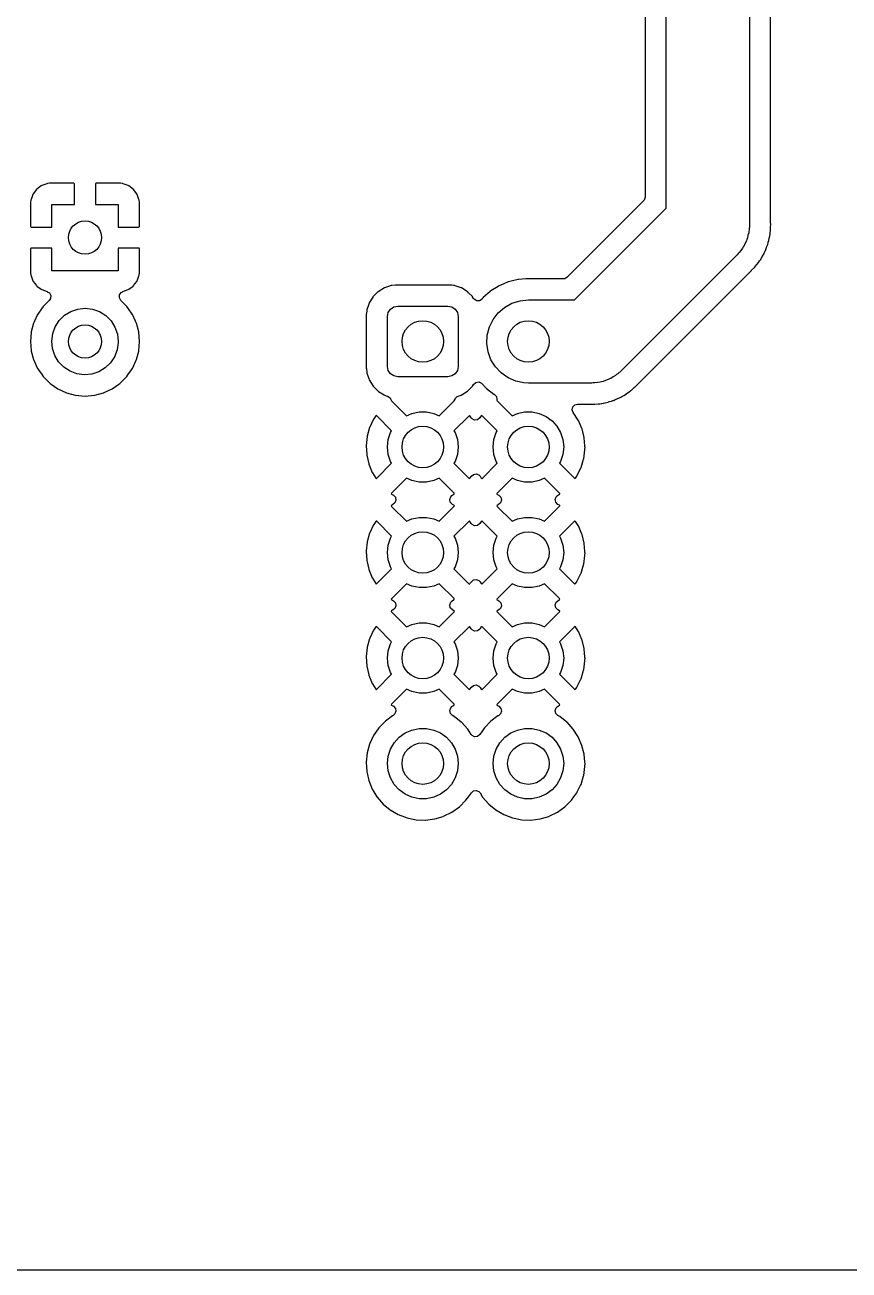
# Model space of a CAD drawing. Extents: x 80 to 223, y -132 to -72.
# Drawn here: x 159.08 to 178.91, y -131.83 to -101.85 of the extents above; entities that cross this region are included whole.
import ezdxf

# ---------------------------------------------------------------- set-up
doc = ezdxf.new("R2010")
doc.units = 0
doc.layers.add('BLACK', color=7, linetype='CONTINUOUS')

msp = doc.modelspace()

# ---------------------------------------------------------------- linework, layer by layer
at = {"layer": 'BLACK', "linetype": 'CONTINUOUS'}
for p, q in [((176.514, -88.646), (176.514, -106.68)), ((177.022, -106.6), (177.022, -88.67)), ((174.514, -106.266), (174.514, -89.0602)), ((174.005, -89.323), (174.005, -106.003)), ((159.474, -105.729), (159.372, -105.806)), ((159.49, -105.721), (159.474, -105.729)), ((159.61, -105.676), (159.49, -105.721)), ((159.626, -105.672), (159.61, -105.676)), ((159.677, -105.666), (159.626, -105.672)), ((159.683, -105.666), (159.677, -105.666)), ((160.26, -105.666), (159.683, -105.666)), ((160.268, -105.668), (160.26, -105.666)), ((160.27, -105.669), (160.268, -105.668)), ((160.274, -105.684), (160.27, -105.669)), ((160.274, -106.174), (160.274, -105.684)), ((160.784, -105.672), (160.782, -105.68)), ((160.782, -105.68), (160.782, -106.174)), ((160.785, -105.67), (160.784, -105.672)), ((160.8, -105.666), (160.785, -105.67)), ((161.373, -105.666), (160.8, -105.666)), ((161.379, -105.666), (161.373, -105.666)), ((161.43, -105.672), (161.379, -105.666)), ((161.446, -105.676), (161.43, -105.672)), ((161.566, -105.721), (161.446, -105.676)), ((161.582, -105.729), (161.566, -105.721)), ((161.684, -105.806), (161.582, -105.729)), ((159.226, -106.072), (159.22, -106.123)), ((159.23, -106.056), (159.226, -106.072)), ((159.275, -105.936), (159.23, -106.056)), ((159.283, -105.92), (159.275, -105.936)), ((159.36, -105.818), (159.283, -105.92)), ((159.372, -105.806), (159.36, -105.818)), ((161.696, -105.818), (161.684, -105.806)), ((161.773, -105.92), (161.696, -105.818)), ((161.781, -105.936), (161.773, -105.92)), ((161.826, -106.056), (161.781, -105.936)), ((161.83, -106.072), (161.826, -106.056)), ((161.836, -106.123), (161.83, -106.072)), ((173.969, -106.092), (172.132, -107.929)), ((173.985, -106.071), (173.969, -106.092)), ((174.005, -106.003), (173.985, -106.071)), ((159.22, -106.123), (159.22, -106.129)), ((159.22, -106.129), (159.22, -106.702)), ((159.728, -106.72), (159.728, -106.174)), ((159.728, -106.174), (160.274, -106.174)), ((160.782, -106.174), (161.328, -106.174)), ((161.328, -106.174), (161.328, -106.72)), ((161.836, -106.129), (161.836, -106.123)), ((161.836, -106.706), (161.836, -106.129)), ((172.306, -108.474), (174.514, -106.266)), ((176.514, -106.68), (176.509, -106.785)), ((177.023, -106.612), (177.022, -106.6)), ((177.027, -106.654), (177.023, -106.612)), ((177.023, -106.724), (177.027, -106.659)), ((177.027, -106.659), (177.027, -106.654)), ((159.22, -106.702), (159.224, -106.717)), ((159.224, -106.717), (159.226, -106.718)), ((159.226, -106.718), (159.234, -106.72)), ((159.234, -106.72), (159.728, -106.72)), ((161.328, -106.72), (161.818, -106.72)), ((161.818, -106.72), (161.833, -106.716)), ((161.833, -106.716), (161.834, -106.714)), ((161.834, -106.714), (161.836, -106.706)), ((176.467, -106.982), (176.453, -107.016)), ((176.48, -106.919), (176.467, -106.982)), ((176.498, -106.857), (176.48, -106.919)), ((176.501, -106.82), (176.498, -106.857)), ((176.509, -106.785), (176.501, -106.82)), ((176.981, -107.051), (176.993, -106.979)), ((176.993, -106.979), (176.995, -106.972)), ((176.995, -106.972), (177.011, -106.901)), ((177.011, -106.901), (177.012, -106.896)), ((177.011, -106.901), (177.011, -106.901)), ((177.012, -106.896), (177.014, -106.863)), ((177.014, -106.863), (177.016, -106.85)), ((177.016, -106.85), (177.021, -106.817)), ((177.021, -106.817), (177.022, -106.788)), ((177.022, -106.732), (177.023, -106.724)), ((177.022, -106.788), (177.022, -106.732)), ((159.222, -107.234), (159.22, -107.242)), ((159.22, -107.242), (159.22, -107.819)), ((159.223, -107.232), (159.222, -107.234)), ((159.238, -107.228), (159.223, -107.232)), ((159.728, -107.228), (159.238, -107.228)), ((159.728, -107.774), (159.728, -107.228)), ((161.822, -107.228), (161.328, -107.228)), ((161.328, -107.228), (161.328, -107.774)), ((161.83, -107.23), (161.822, -107.228)), ((161.832, -107.231), (161.83, -107.23)), ((161.836, -107.246), (161.832, -107.231)), ((161.836, -107.819), (161.836, -107.246)), ((176.308, -107.281), (176.271, -107.333)), ((176.349, -107.23), (176.308, -107.281)), ((176.366, -107.198), (176.349, -107.23)), ((176.387, -107.168), (176.366, -107.198)), ((176.413, -107.109), (176.387, -107.168)), ((176.442, -107.051), (176.413, -107.109)), ((176.453, -107.016), (176.442, -107.051)), ((176.885, -107.315), (176.898, -107.29)), ((176.898, -107.29), (176.901, -107.286)), ((176.898, -107.29), (176.898, -107.29)), ((176.901, -107.286), (176.926, -107.212)), ((176.926, -107.212), (176.929, -107.205)), ((176.929, -107.205), (176.949, -107.155)), ((176.929, -107.205), (176.929, -107.205)), ((176.949, -107.155), (176.956, -107.137)), ((176.956, -107.137), (176.958, -107.133)), ((176.956, -107.137), (176.956, -107.137)), ((176.958, -107.133), (176.965, -107.101)), ((176.965, -107.101), (176.969, -107.087)), ((176.969, -107.087), (176.978, -107.063)), ((176.978, -107.063), (176.98, -107.056)), ((176.98, -107.056), (176.981, -107.051)), ((176.981, -107.051), (176.981, -107.051)), ((176.221, -107.387), (173.427, -110.181)), ((176.244, -107.359), (176.221, -107.387)), ((176.271, -107.333), (176.244, -107.359)), ((176.691, -107.625), (176.738, -107.569)), ((176.738, -107.569), (176.741, -107.565)), ((176.738, -107.569), (176.738, -107.569)), ((176.741, -107.565), (176.744, -107.561)), ((176.744, -107.561), (176.758, -107.537)), ((176.744, -107.561), (176.744, -107.561)), ((176.758, -107.537), (176.766, -107.526)), ((176.766, -107.526), (176.786, -107.5)), ((176.786, -107.5), (176.823, -107.431)), ((176.823, -107.431), (176.827, -107.425)), ((176.827, -107.425), (176.828, -107.423)), ((176.828, -107.423), (176.867, -107.358)), ((176.867, -107.358), (176.869, -107.353)), ((176.869, -107.353), (176.88, -107.327)), ((176.869, -107.353), (176.869, -107.353)), ((176.88, -107.327), (176.885, -107.315)), ((159.22, -107.819), (159.22, -107.825)), ((159.22, -107.825), (159.226, -107.876)), ((159.226, -107.876), (159.23, -107.892)), ((159.23, -107.892), (159.275, -108.012)), ((161.328, -107.774), (159.728, -107.774)), ((161.781, -108.012), (161.826, -107.892)), ((161.826, -107.892), (161.83, -107.876)), ((161.83, -107.876), (161.836, -107.825)), ((161.836, -107.825), (161.836, -107.819)), ((173.843, -110.484), (176.564, -107.764)), ((176.564, -107.764), (176.566, -107.761)), ((176.566, -107.761), (176.635, -107.696)), ((176.635, -107.696), (176.639, -107.693)), ((176.635, -107.696), (176.635, -107.696)), ((176.639, -107.693), (176.686, -107.63)), ((176.686, -107.63), (176.691, -107.625)), ((159.275, -108.012), (159.283, -108.028)), ((159.283, -108.028), (159.36, -108.13)), ((159.36, -108.13), (159.372, -108.142)), ((159.372, -108.142), (159.474, -108.219)), ((161.582, -108.219), (161.684, -108.142)), ((161.684, -108.142), (161.696, -108.13)), ((161.696, -108.13), (161.773, -108.028)), ((161.773, -108.028), (161.781, -108.012)), ((167.732, -108.182), (167.582, -108.276)), ((167.831, -108.15), (167.732, -108.182)), ((167.893, -108.129), (167.831, -108.15)), ((167.9, -108.126), (167.893, -108.129)), ((167.893, -108.129), (167.893, -108.129)), ((167.907, -108.126), (167.9, -108.126)), ((168.002, -108.116), (167.907, -108.126)), ((167.907, -108.126), (167.907, -108.126)), ((168.006, -108.115), (168.002, -108.116)), ((168.002, -108.116), (168.002, -108.116)), ((169.306, -108.115), (168.006, -108.115)), ((169.355, -108.121), (169.306, -108.115)), ((169.404, -108.126), (169.355, -108.121)), ((169.411, -108.126), (169.404, -108.126)), ((169.404, -108.126), (169.404, -108.126)), ((169.417, -108.128), (169.411, -108.126)), ((169.431, -108.133), (169.417, -108.128)), ((169.417, -108.128), (169.417, -108.128)), ((169.579, -108.182), (169.431, -108.133)), ((169.585, -108.186), (169.579, -108.182)), ((169.723, -108.271), (169.585, -108.186)), ((169.585, -108.186), (169.585, -108.186)), ((170.468, -108.15), (170.294, -108.259)), ((170.495, -108.133), (170.468, -108.15)), ((170.606, -108.086), (170.495, -108.133)), ((170.714, -108.04), (170.606, -108.086)), ((170.718, -108.038), (170.714, -108.04)), ((170.714, -108.04), (170.714, -108.04)), ((170.815, -108.014), (170.718, -108.038)), ((170.949, -107.981), (170.815, -108.014)), ((170.954, -107.98), (170.949, -107.981)), ((170.949, -107.981), (170.949, -107.981)), ((170.959, -107.98), (170.954, -107.98)), ((171.132, -107.966), (170.959, -107.98)), ((170.959, -107.98), (170.959, -107.98)), ((171.135, -107.965), (171.132, -107.966)), ((171.132, -107.966), (171.132, -107.966)), ((172.043, -107.965), (171.135, -107.965)), ((172.07, -107.963), (172.043, -107.965)), ((172.132, -107.929), (172.07, -107.963)), ((159.474, -108.219), (159.49, -108.227)), ((159.49, -108.227), (159.618, -108.275)), ((159.668, -108.484), (159.522, -108.63)), ((159.618, -108.275), (159.617, -108.277)), ((159.617, -108.277), (159.67, -108.307)), ((159.696, -108.441), (159.668, -108.484)), ((159.67, -108.307), (159.702, -108.37)), ((159.702, -108.37), (159.696, -108.441)), ((161.354, -108.421), (161.359, -108.35)), ((161.388, -108.484), (161.354, -108.421)), ((161.359, -108.35), (161.402, -108.294)), ((161.534, -108.63), (161.388, -108.484)), ((161.402, -108.294), (161.439, -108.276)), ((161.438, -108.275), (161.566, -108.227)), ((161.439, -108.276), (161.438, -108.275)), ((161.566, -108.227), (161.582, -108.219)), ((167.453, -108.407), (167.368, -108.544)), ((167.457, -108.401), (167.453, -108.407)), ((167.453, -108.407), (167.453, -108.407)), ((167.521, -108.336), (167.457, -108.401)), ((167.576, -108.281), (167.521, -108.336)), ((167.582, -108.276), (167.576, -108.281)), ((169.729, -108.275), (169.723, -108.271)), ((169.756, -108.301), (169.729, -108.275)), ((169.848, -108.394), (169.756, -108.301)), ((169.854, -108.4), (169.848, -108.394)), ((169.877, -108.437), (169.854, -108.4)), ((169.879, -108.439), (169.877, -108.437)), ((169.893, -108.457), (169.879, -108.439)), ((169.953, -108.494), (169.893, -108.457)), ((170.024, -108.492), (169.953, -108.494)), ((170.083, -108.452), (170.024, -108.492)), ((170.104, -108.427), (170.083, -108.452)), ((170.107, -108.423), (170.104, -108.427)), ((170.104, -108.427), (170.104, -108.427)), ((170.111, -108.419), (170.107, -108.423)), ((170.279, -108.271), (170.111, -108.419)), ((170.111, -108.419), (170.111, -108.419)), ((170.289, -108.262), (170.279, -108.271)), ((170.294, -108.259), (170.289, -108.262)), ((170.294, -108.259), (170.294, -108.259)), ((170.802, -108.555), (170.995, -108.494)), ((170.995, -108.494), (171.196, -108.474)), ((171.196, -108.474), (172.306, -108.474)), ((159.482, -108.686), (159.39, -108.817)), ((159.519, -108.634), (159.482, -108.686)), ((159.522, -108.63), (159.519, -108.634)), ((159.519, -108.634), (159.519, -108.634)), ((160.035, -108.844), (160.187, -108.75)), ((160.187, -108.75), (160.356, -108.693)), ((160.356, -108.693), (160.534, -108.674)), ((160.534, -108.674), (160.711, -108.695)), ((160.711, -108.695), (160.879, -108.755)), ((160.879, -108.755), (161.029, -108.851)), ((161.537, -108.634), (161.534, -108.63)), ((161.574, -108.686), (161.537, -108.634)), ((161.537, -108.634), (161.537, -108.634)), ((161.666, -108.817), (161.574, -108.686)), ((167.306, -108.745), (167.297, -108.824)), ((167.308, -108.726), (167.306, -108.745)), ((167.312, -108.708), (167.308, -108.719)), ((167.308, -108.719), (167.308, -108.726)), ((167.308, -108.726), (167.308, -108.726)), ((167.339, -108.626), (167.312, -108.708)), ((167.364, -108.551), (167.339, -108.626)), ((167.368, -108.544), (167.364, -108.551)), ((167.806, -108.874), (167.825, -108.778)), ((167.825, -108.778), (167.879, -108.697)), ((167.879, -108.697), (167.96, -108.643)), ((167.96, -108.643), (168.056, -108.624)), ((168.056, -108.624), (169.256, -108.624)), ((169.256, -108.624), (169.352, -108.643)), ((169.352, -108.643), (169.433, -108.697)), ((169.433, -108.697), (169.487, -108.778)), ((169.487, -108.778), (169.506, -108.874)), ((170.348, -108.944), (170.472, -108.784)), ((170.472, -108.784), (170.625, -108.653)), ((170.625, -108.653), (170.802, -108.555)), ((159.292, -109.03), (159.236, -109.241)), ((159.294, -109.025), (159.292, -109.03)), ((159.292, -109.03), (159.292, -109.03)), ((159.313, -108.984), (159.294, -109.025)), ((159.388, -108.822), (159.313, -108.984)), ((159.39, -108.817), (159.388, -108.822)), ((159.388, -108.822), (159.388, -108.822)), ((159.811, -109.118), (159.908, -108.968)), ((159.908, -108.968), (160.035, -108.844)), ((161.029, -108.851), (161.155, -108.977)), ((161.155, -108.977), (161.249, -109.128)), ((161.668, -108.822), (161.666, -108.817)), ((161.743, -108.984), (161.668, -108.822)), ((161.668, -108.822), (161.668, -108.822)), ((161.762, -109.025), (161.743, -108.984)), ((161.764, -109.03), (161.762, -109.025)), ((161.82, -109.241), (161.764, -109.03)), ((161.764, -109.03), (161.764, -109.03)), ((167.297, -108.824), (167.297, -110.124)), ((167.806, -110.074), (167.806, -108.874)), ((169.506, -108.874), (169.506, -110.074)), ((170.259, -109.125), (170.348, -108.944)), ((159.234, -109.246), (159.215, -109.474)), ((159.236, -109.241), (159.234, -109.246)), ((159.728, -109.463), (159.75, -109.286)), ((159.75, -109.286), (159.811, -109.118)), ((161.249, -109.128), (161.308, -109.297)), ((161.308, -109.297), (161.328, -109.474)), ((161.822, -109.246), (161.82, -109.241)), ((161.841, -109.474), (161.822, -109.246)), ((170.197, -109.523), (170.208, -109.321)), ((170.208, -109.321), (170.259, -109.125)), ((159.215, -109.474), (159.234, -109.702)), ((159.745, -109.64), (159.728, -109.463)), ((159.802, -109.81), (159.745, -109.64)), ((161.303, -109.673), (161.24, -109.84)), ((161.328, -109.496), (161.303, -109.673)), ((161.328, -109.474), (161.328, -109.496)), ((161.822, -109.702), (161.841, -109.474)), ((170.227, -109.723), (170.197, -109.523)), ((159.234, -109.702), (159.236, -109.707)), ((159.236, -109.707), (159.236, -109.707)), ((159.236, -109.707), (159.289, -109.906)), ((159.289, -109.906), (159.294, -109.923)), ((159.294, -109.923), (159.296, -109.928)), ((159.296, -109.928), (159.296, -109.928)), ((159.296, -109.928), (159.388, -110.126)), ((159.894, -109.962), (159.802, -109.81)), ((160.018, -110.09), (159.894, -109.962)), ((161.141, -109.988), (161.012, -110.111)), ((161.24, -109.84), (161.141, -109.988)), ((161.668, -110.124), (161.76, -109.928)), ((161.76, -109.928), (161.762, -109.923)), ((161.76, -109.928), (161.76, -109.928)), ((161.762, -109.923), (161.767, -109.906)), ((161.767, -109.906), (161.82, -109.707)), ((161.82, -109.707), (161.822, -109.702)), ((161.82, -109.707), (161.82, -109.707)), ((170.297, -109.912), (170.227, -109.723)), ((170.404, -110.084), (170.297, -109.912)), ((159.388, -110.126), (159.388, -110.126)), ((159.388, -110.126), (159.39, -110.131)), ((159.39, -110.131), (159.406, -110.153)), ((159.406, -110.153), (159.494, -110.278)), ((159.494, -110.278), (159.522, -110.318)), ((160.167, -110.188), (160.018, -110.09)), ((160.334, -110.25), (160.167, -110.188)), ((160.511, -110.274), (160.334, -110.25)), ((160.689, -110.258), (160.511, -110.274)), ((160.858, -110.203), (160.689, -110.258)), ((161.012, -110.111), (160.858, -110.203)), ((161.534, -110.318), (161.562, -110.278)), ((161.562, -110.278), (161.65, -110.153)), ((161.65, -110.153), (161.666, -110.131)), ((161.666, -110.131), (161.668, -110.126)), ((161.668, -110.126), (161.668, -110.124)), ((161.668, -110.126), (161.668, -110.126)), ((167.297, -110.124), (167.298, -110.128)), ((167.298, -110.128), (167.308, -110.223)), ((167.298, -110.128), (167.298, -110.128)), ((167.308, -110.223), (167.308, -110.223)), ((167.308, -110.223), (167.308, -110.23)), ((167.308, -110.23), (167.311, -110.237)), ((167.311, -110.237), (167.311, -110.237)), ((167.311, -110.237), (167.355, -110.369)), ((167.825, -110.17), (167.806, -110.074)), ((167.879, -110.251), (167.825, -110.17)), ((167.96, -110.305), (167.879, -110.251)), ((169.433, -110.251), (169.352, -110.305)), ((169.487, -110.17), (169.433, -110.251)), ((169.506, -110.074), (169.487, -110.17)), ((170.543, -110.231), (170.404, -110.084)), ((170.708, -110.347), (170.543, -110.231)), ((173.291, -110.295), (173.234, -110.326)), ((173.319, -110.271), (173.291, -110.295)), ((173.349, -110.251), (173.319, -110.271)), ((173.427, -110.181), (173.349, -110.251)), ((159.522, -110.318), (159.684, -110.48)), ((159.684, -110.48), (159.688, -110.483)), ((159.688, -110.483), (159.688, -110.483)), ((159.688, -110.483), (159.714, -110.501)), ((159.714, -110.501), (159.871, -110.612)), ((161.185, -110.612), (161.342, -110.501)), ((161.342, -110.501), (161.368, -110.483)), ((161.368, -110.483), (161.372, -110.48)), ((161.368, -110.483), (161.368, -110.483)), ((161.372, -110.48), (161.534, -110.318)), ((167.355, -110.369), (167.364, -110.398)), ((167.364, -110.398), (167.458, -110.548)), ((167.458, -110.548), (167.583, -110.673)), ((168.056, -110.324), (167.96, -110.305)), ((169.256, -110.324), (168.056, -110.324)), ((169.352, -110.305), (169.256, -110.324)), ((169.73, -110.672), (169.855, -110.547)), ((169.855, -110.547), (169.879, -110.508)), ((169.879, -110.508), (169.932, -110.461)), ((169.932, -110.461), (170.002, -110.449)), ((170.002, -110.449), (170.067, -110.477)), ((170.067, -110.477), (170.078, -110.488)), ((170.078, -110.488), (170.183, -110.599)), ((170.894, -110.427), (170.708, -110.347)), ((171.091, -110.469), (170.894, -110.427)), ((171.196, -110.474), (171.091, -110.469)), ((172.72, -110.474), (171.196, -110.474)), ((172.757, -110.47), (172.72, -110.474)), ((172.793, -110.471), (172.757, -110.47)), ((172.857, -110.46), (172.793, -110.471)), ((172.921, -110.454), (172.857, -110.46)), ((172.956, -110.443), (172.921, -110.454)), ((172.992, -110.436), (172.956, -110.443)), ((173.052, -110.412), (172.992, -110.436)), ((173.114, -110.393), (173.052, -110.412)), ((173.146, -110.375), (173.114, -110.393)), ((173.18, -110.362), (173.146, -110.375)), ((173.234, -110.326), (173.18, -110.362)), ((173.71, -110.617), (173.75, -110.577)), ((173.75, -110.577), (173.756, -110.572)), ((173.756, -110.572), (173.805, -110.529)), ((173.805, -110.529), (173.809, -110.525)), ((173.805, -110.529), (173.805, -110.529)), ((173.809, -110.525), (173.815, -110.518)), ((173.815, -110.518), (173.835, -110.493)), ((173.835, -110.493), (173.843, -110.484)), ((159.871, -110.612), (159.876, -110.614)), ((159.876, -110.614), (159.876, -110.614)), ((159.876, -110.614), (160.068, -110.703)), ((160.068, -110.703), (160.079, -110.708)), ((160.079, -110.708), (160.084, -110.71)), ((160.084, -110.71), (160.084, -110.71)), ((160.084, -110.71), (160.295, -110.766)), ((160.295, -110.766), (160.295, -110.766)), ((160.295, -110.766), (160.3, -110.768)), ((160.3, -110.768), (160.528, -110.787)), ((160.528, -110.787), (160.756, -110.768)), ((160.756, -110.768), (160.761, -110.766)), ((160.761, -110.766), (160.972, -110.71)), ((160.761, -110.766), (160.761, -110.766)), ((160.972, -110.71), (160.977, -110.708)), ((160.972, -110.71), (160.972, -110.71)), ((160.977, -110.708), (160.988, -110.703)), ((160.988, -110.703), (161.18, -110.614)), ((161.18, -110.614), (161.185, -110.612)), ((161.18, -110.614), (161.18, -110.614)), ((167.583, -110.673), (167.589, -110.677)), ((167.589, -110.677), (167.589, -110.677)), ((167.589, -110.677), (167.726, -110.762)), ((167.726, -110.762), (167.733, -110.766)), ((167.733, -110.766), (167.796, -110.787)), ((167.796, -110.787), (167.808, -110.791)), ((167.808, -110.791), (167.867, -110.831)), ((167.867, -110.831), (167.877, -110.857)), ((167.877, -110.857), (167.879, -110.856)), ((167.879, -110.856), (167.904, -110.903)), ((169.409, -110.901), (169.432, -110.86)), ((169.432, -110.86), (169.434, -110.85)), ((169.434, -110.85), (169.485, -110.799)), ((169.485, -110.799), (169.505, -110.791)), ((169.505, -110.791), (169.555, -110.774)), ((169.555, -110.774), (169.58, -110.766)), ((169.58, -110.766), (169.73, -110.672)), ((170.183, -110.599), (170.187, -110.602)), ((170.187, -110.602), (170.187, -110.602)), ((170.187, -110.602), (170.367, -110.739)), ((170.367, -110.739), (170.376, -110.746)), ((170.376, -110.746), (170.381, -110.749)), ((170.381, -110.749), (170.381, -110.749)), ((170.381, -110.749), (170.427, -110.802)), ((170.427, -110.802), (170.438, -110.863)), ((170.438, -110.863), (170.436, -110.889)), ((170.436, -110.889), (170.444, -110.903)), ((173.228, -110.897), (173.241, -110.893)), ((173.241, -110.893), (173.248, -110.89)), ((173.248, -110.89), (173.272, -110.883)), ((173.272, -110.883), (173.277, -110.881)), ((173.277, -110.881), (173.343, -110.849)), ((173.277, -110.881), (173.277, -110.881)), ((173.343, -110.849), (173.349, -110.846)), ((173.349, -110.846), (173.408, -110.821)), ((173.408, -110.821), (173.421, -110.815)), ((173.421, -110.815), (173.449, -110.798)), ((173.449, -110.798), (173.461, -110.791)), ((173.461, -110.791), (173.49, -110.777)), ((173.49, -110.777), (173.555, -110.731)), ((173.555, -110.731), (173.56, -110.728)), ((173.56, -110.728), (173.622, -110.689)), ((173.622, -110.689), (173.627, -110.686)), ((173.622, -110.689), (173.622, -110.689)), ((173.627, -110.686), (173.63, -110.682)), ((173.63, -110.682), (173.651, -110.664)), ((173.63, -110.682), (173.63, -110.682)), ((173.651, -110.664), (173.662, -110.656)), ((173.662, -110.656), (173.68, -110.643)), ((173.68, -110.643), (173.689, -110.637)), ((173.689, -110.637), (173.71, -110.617)), ((167.904, -110.903), (168.264, -111.263)), ((168.393, -111.206), (168.567, -111.169)), ((168.567, -111.169), (168.745, -111.169)), ((168.745, -111.169), (168.919, -111.206)), ((169.048, -111.263), (169.409, -110.901)), ((170.444, -110.903), (170.804, -111.263)), ((170.933, -111.206), (171.107, -111.169)), ((171.107, -111.169), (171.285, -111.169)), ((171.285, -111.169), (171.459, -111.206)), ((172.252, -111.119), (172.266, -111.05)), ((172.276, -111.182), (172.252, -111.119)), ((172.266, -111.05), (172.315, -110.999)), ((172.276, -111.183), (172.276, -111.182)), ((172.277, -111.185), (172.276, -111.183)), ((172.278, -111.187), (172.277, -111.185)), ((172.277, -111.185), (172.277, -111.185)), ((172.394, -111.366), (172.278, -111.187)), ((172.315, -110.999), (172.377, -110.983)), ((172.377, -110.983), (172.696, -110.983)), ((172.696, -110.983), (172.7, -110.983)), ((172.7, -110.983), (172.794, -110.985)), ((172.794, -110.985), (172.794, -110.985)), ((172.794, -110.985), (172.799, -110.985)), ((172.799, -110.985), (172.877, -110.975)), ((172.877, -110.975), (172.884, -110.974)), ((172.884, -110.974), (172.912, -110.972)), ((172.912, -110.972), (172.957, -110.968)), ((172.957, -110.968), (172.957, -110.968)), ((172.957, -110.968), (172.962, -110.968)), ((172.962, -110.968), (172.994, -110.96)), ((172.994, -110.96), (173.007, -110.958)), ((173.007, -110.958), (173.04, -110.953)), ((173.04, -110.953), (173.045, -110.952)), ((173.045, -110.952), (173.115, -110.931)), ((173.045, -110.952), (173.045, -110.952)), ((173.115, -110.931), (173.121, -110.929)), ((173.121, -110.929), (173.148, -110.922)), ((173.148, -110.922), (173.198, -110.91)), ((173.198, -110.91), (173.228, -110.897)), ((167.469, -111.346), (167.379, -111.539)), ((167.474, -111.337), (167.469, -111.346)), ((167.522, -111.266), (167.474, -111.337)), ((167.534, -111.257), (167.522, -111.266)), ((167.546, -111.263), (167.534, -111.257)), ((167.906, -111.623), (167.546, -111.263)), ((168.264, -111.263), (168.393, -111.206)), ((168.919, -111.206), (169.048, -111.263)), ((169.769, -111.26), (169.406, -111.623)), ((169.778, -111.256), (169.769, -111.26)), ((169.789, -111.265), (169.778, -111.256)), ((169.819, -111.312), (169.789, -111.265)), ((169.84, -111.336), (169.819, -111.312)), ((169.904, -111.368), (169.84, -111.336)), ((169.974, -111.36), (169.904, -111.368)), ((170.029, -111.315), (169.974, -111.36)), ((170.062, -111.266), (170.029, -111.315)), ((170.074, -111.257), (170.062, -111.266)), ((170.086, -111.263), (170.074, -111.257)), ((170.446, -111.623), (170.086, -111.263)), ((170.804, -111.263), (170.933, -111.206)), ((171.459, -111.206), (171.621, -111.278)), ((171.621, -111.278), (171.765, -111.382)), ((171.765, -111.382), (171.884, -111.514)), ((172.399, -111.375), (172.394, -111.366)), ((172.484, -111.57), (172.399, -111.375)), ((167.317, -111.764), (167.294, -111.976)), ((167.319, -111.754), (167.317, -111.764)), ((167.376, -111.548), (167.319, -111.754)), ((167.379, -111.539), (167.376, -111.548)), ((167.825, -111.837), (167.879, -111.668)), ((167.879, -111.668), (167.906, -111.623)), ((169.406, -111.623), (169.433, -111.668)), ((169.433, -111.668), (169.487, -111.837)), ((170.365, -111.837), (170.419, -111.668)), ((170.419, -111.668), (170.446, -111.623)), ((171.884, -111.514), (171.973, -111.668)), ((171.973, -111.668), (172.027, -111.837)), ((172.487, -111.58), (172.484, -111.57)), ((172.539, -111.786), (172.487, -111.58)), ((172.541, -111.797), (172.539, -111.786)), ((167.294, -111.976), (167.294, -111.986)), ((167.294, -111.986), (167.306, -112.198)), ((167.806, -112.014), (167.825, -111.837)), ((167.825, -112.191), (167.806, -112.014)), ((169.487, -111.837), (169.506, -112.014)), ((169.506, -112.014), (169.487, -112.191)), ((170.346, -112.014), (170.365, -111.837)), ((170.365, -112.191), (170.346, -112.014)), ((172.027, -111.837), (172.046, -112.014)), ((172.046, -112.014), (172.027, -112.191)), ((172.529, -112.297), (172.557, -112.084)), ((172.556, -111.986), (172.541, -111.797)), ((172.558, -112.011), (172.556, -111.986)), ((172.557, -112.077), (172.559, -112.017)), ((172.557, -112.084), (172.557, -112.077)), ((172.559, -112.017), (172.558, -112.011)), ((167.306, -112.198), (167.308, -112.209)), ((167.308, -112.209), (167.355, -112.416)), ((167.879, -112.36), (167.825, -112.191)), ((167.906, -112.405), (167.879, -112.36)), ((169.433, -112.36), (169.406, -112.405)), ((169.487, -112.191), (169.433, -112.36)), ((170.419, -112.36), (170.365, -112.191)), ((170.446, -112.405), (170.419, -112.36)), ((171.973, -112.36), (171.946, -112.405)), ((172.027, -112.191), (171.973, -112.36)), ((172.464, -112.511), (172.526, -112.307)), ((172.526, -112.307), (172.529, -112.297)), ((167.355, -112.416), (167.358, -112.426)), ((167.358, -112.426), (167.438, -112.624)), ((167.438, -112.624), (167.442, -112.633)), ((167.442, -112.633), (167.522, -112.763)), ((167.542, -112.769), (167.906, -112.405)), ((169.406, -112.405), (169.766, -112.765)), ((169.825, -112.717), (169.873, -112.673)), ((169.873, -112.673), (169.943, -112.661)), ((169.943, -112.661), (170.008, -112.688)), ((170.008, -112.688), (170.036, -112.72)), ((170.082, -112.769), (170.446, -112.405)), ((171.946, -112.405), (172.306, -112.765)), ((172.366, -112.711), (172.461, -112.52)), ((172.461, -112.52), (172.464, -112.511)), ((167.522, -112.763), (167.533, -112.773)), ((167.533, -112.773), (167.542, -112.769)), ((168.264, -112.765), (167.903, -113.126)), ((168.393, -112.822), (168.264, -112.765)), ((168.567, -112.859), (168.393, -112.822)), ((168.745, -112.859), (168.567, -112.859)), ((168.919, -112.822), (168.745, -112.859)), ((169.048, -112.765), (168.919, -112.822)), ((169.407, -113.124), (169.048, -112.765)), ((169.766, -112.765), (169.778, -112.772)), ((169.778, -112.772), (169.79, -112.763)), ((169.79, -112.763), (169.824, -112.716)), ((169.824, -112.716), (169.825, -112.717)), ((170.036, -112.72), (170.062, -112.763)), ((170.062, -112.763), (170.073, -112.773)), ((170.073, -112.773), (170.082, -112.769)), ((170.804, -112.765), (170.443, -113.126)), ((170.933, -112.822), (170.804, -112.765)), ((171.107, -112.859), (170.933, -112.822)), ((171.285, -112.859), (171.107, -112.859)), ((171.459, -112.822), (171.285, -112.859)), ((171.588, -112.765), (171.459, -112.822)), ((171.947, -113.124), (171.588, -112.765)), ((172.306, -112.765), (172.318, -112.772)), ((172.318, -112.772), (172.33, -112.763)), ((172.33, -112.763), (172.361, -112.72)), ((172.361, -112.72), (172.366, -112.711)), ((167.903, -113.126), (167.896, -113.139)), ((167.896, -113.139), (167.901, -113.146)), ((167.901, -113.146), (167.948, -113.174)), ((167.948, -113.174), (167.997, -113.225)), ((167.997, -113.225), (168.01, -113.295)), ((169.303, -113.276), (169.328, -113.21)), ((169.318, -113.345), (169.303, -113.276)), ((169.328, -113.21), (169.356, -113.183)), ((169.356, -113.183), (169.405, -113.148)), ((169.405, -113.148), (169.412, -113.139)), ((169.414, -113.137), (169.407, -113.124)), ((169.412, -113.139), (169.414, -113.137)), ((170.443, -113.126), (170.436, -113.139)), ((170.436, -113.139), (170.441, -113.146)), ((170.441, -113.146), (170.488, -113.174)), ((170.488, -113.174), (170.537, -113.225)), ((170.537, -113.225), (170.55, -113.295)), ((171.843, -113.276), (171.868, -113.21)), ((171.858, -113.345), (171.843, -113.276)), ((171.868, -113.21), (171.896, -113.183)), ((171.896, -113.183), (171.945, -113.148)), ((171.945, -113.148), (171.952, -113.139)), ((171.954, -113.137), (171.947, -113.124)), ((171.952, -113.139), (171.954, -113.137)), ((167.906, -113.419), (167.897, -113.43)), ((167.897, -113.43), (167.904, -113.443)), ((167.904, -113.443), (168.264, -113.803)), ((167.926, -113.404), (167.906, -113.419)), ((167.934, -113.399), (167.926, -113.404)), ((167.943, -113.394), (167.934, -113.399)), ((167.984, -113.361), (167.943, -113.394)), ((168.01, -113.295), (167.984, -113.361)), ((169.048, -113.803), (169.409, -113.441)), ((169.368, -113.396), (169.318, -113.345)), ((169.406, -113.417), (169.368, -113.396)), ((169.41, -113.419), (169.406, -113.417)), ((169.409, -113.441), (169.416, -113.429)), ((169.416, -113.429), (169.41, -113.419)), ((170.446, -113.419), (170.437, -113.43)), ((170.437, -113.43), (170.444, -113.443)), ((170.444, -113.443), (170.804, -113.803)), ((170.466, -113.404), (170.446, -113.419)), ((170.474, -113.399), (170.466, -113.404)), ((170.483, -113.394), (170.474, -113.399)), ((170.524, -113.361), (170.483, -113.394)), ((170.55, -113.295), (170.524, -113.361)), ((171.588, -113.803), (171.949, -113.441)), ((171.908, -113.396), (171.858, -113.345)), ((171.946, -113.417), (171.908, -113.396)), ((171.95, -113.419), (171.946, -113.417)), ((171.949, -113.441), (171.956, -113.429)), ((171.956, -113.429), (171.95, -113.419)), ((167.469, -113.886), (167.379, -114.079)), ((167.474, -113.877), (167.469, -113.886)), ((167.522, -113.806), (167.474, -113.877)), ((167.534, -113.797), (167.522, -113.806)), ((167.546, -113.803), (167.534, -113.797)), ((167.906, -114.163), (167.546, -113.803)), ((168.264, -113.803), (168.393, -113.746)), ((168.393, -113.746), (168.567, -113.709)), ((168.567, -113.709), (168.745, -113.709)), ((168.745, -113.709), (168.919, -113.746)), ((168.919, -113.746), (169.048, -113.803)), ((169.769, -113.8), (169.406, -114.163)), ((169.778, -113.796), (169.769, -113.8)), ((169.789, -113.805), (169.778, -113.796)), ((169.819, -113.852), (169.789, -113.805)), ((169.84, -113.876), (169.819, -113.852)), ((169.904, -113.908), (169.84, -113.876)), ((170.029, -113.855), (169.974, -113.9)), ((170.062, -113.806), (170.029, -113.855)), ((170.074, -113.797), (170.062, -113.806)), ((170.086, -113.803), (170.074, -113.797)), ((170.446, -114.163), (170.086, -113.803)), ((170.804, -113.803), (170.933, -113.746)), ((170.933, -113.746), (171.107, -113.709)), ((171.107, -113.709), (171.285, -113.709)), ((171.285, -113.709), (171.459, -113.746)), ((171.459, -113.746), (171.588, -113.803)), ((172.309, -113.8), (171.946, -114.163)), ((172.318, -113.796), (172.309, -113.8)), ((172.329, -113.805), (172.318, -113.796)), ((172.394, -113.906), (172.329, -113.805)), ((167.376, -114.088), (167.319, -114.294)), ((167.379, -114.079), (167.376, -114.088)), ((167.879, -114.208), (167.906, -114.163)), ((169.406, -114.163), (169.433, -114.208)), ((169.974, -113.9), (169.904, -113.908)), ((170.419, -114.208), (170.446, -114.163)), ((171.946, -114.163), (171.973, -114.208)), ((172.399, -113.915), (172.394, -113.906)), ((172.484, -114.11), (172.399, -113.915)), ((172.487, -114.12), (172.484, -114.11)), ((172.539, -114.326), (172.487, -114.12)), ((167.317, -114.304), (167.294, -114.516)), ((167.319, -114.294), (167.317, -114.304)), ((167.806, -114.554), (167.825, -114.377)), ((167.825, -114.377), (167.879, -114.208)), ((169.433, -114.208), (169.487, -114.377)), ((169.487, -114.377), (169.506, -114.554)), ((170.346, -114.554), (170.365, -114.377)), ((170.365, -114.377), (170.419, -114.208)), ((171.973, -114.208), (172.027, -114.377)), ((172.027, -114.377), (172.046, -114.554)), ((172.541, -114.337), (172.539, -114.326)), ((172.556, -114.526), (172.541, -114.337)), ((167.294, -114.516), (167.294, -114.526)), ((167.294, -114.526), (167.306, -114.738)), ((167.306, -114.738), (167.308, -114.749)), ((167.308, -114.749), (167.355, -114.956)), ((167.825, -114.731), (167.806, -114.554)), ((167.879, -114.9), (167.825, -114.731)), ((169.487, -114.731), (169.433, -114.9)), ((169.506, -114.554), (169.487, -114.731)), ((170.365, -114.731), (170.346, -114.554)), ((170.419, -114.9), (170.365, -114.731)), ((172.027, -114.731), (171.973, -114.9)), ((172.046, -114.554), (172.027, -114.731)), ((172.529, -114.837), (172.557, -114.624)), ((172.558, -114.551), (172.556, -114.526)), ((172.557, -114.617), (172.559, -114.557)), ((172.557, -114.624), (172.557, -114.617)), ((172.559, -114.557), (172.558, -114.551)), ((167.355, -114.956), (167.358, -114.966)), ((167.358, -114.966), (167.438, -115.164)), ((167.542, -115.309), (167.906, -114.945)), ((167.906, -114.945), (167.879, -114.9)), ((169.433, -114.9), (169.406, -114.945)), ((169.406, -114.945), (169.766, -115.305)), ((170.082, -115.309), (170.446, -114.945)), ((170.446, -114.945), (170.419, -114.9)), ((171.973, -114.9), (171.946, -114.945)), ((171.946, -114.945), (172.306, -115.305)), ((172.366, -115.251), (172.461, -115.06)), ((172.461, -115.06), (172.464, -115.051)), ((172.464, -115.051), (172.526, -114.847)), ((172.526, -114.847), (172.529, -114.837)), ((167.438, -115.164), (167.442, -115.173)), ((167.442, -115.173), (167.522, -115.303)), ((167.522, -115.303), (167.533, -115.313)), ((167.533, -115.313), (167.542, -115.309)), ((168.264, -115.305), (167.903, -115.666)), ((168.393, -115.362), (168.264, -115.305)), ((168.567, -115.399), (168.393, -115.362)), ((168.919, -115.362), (168.745, -115.399)), ((169.048, -115.305), (168.919, -115.362)), ((169.407, -115.664), (169.048, -115.305)), ((169.766, -115.305), (169.778, -115.312)), ((169.778, -115.312), (169.79, -115.303)), ((169.79, -115.303), (169.824, -115.256)), ((169.824, -115.256), (169.825, -115.257)), ((169.825, -115.257), (169.873, -115.213)), ((169.873, -115.213), (169.943, -115.201)), ((169.943, -115.201), (170.008, -115.228)), ((170.008, -115.228), (170.036, -115.26)), ((170.036, -115.26), (170.062, -115.303)), ((170.062, -115.303), (170.073, -115.313)), ((170.073, -115.313), (170.082, -115.309)), ((170.804, -115.305), (170.443, -115.666)), ((170.933, -115.362), (170.804, -115.305)), ((171.107, -115.399), (170.933, -115.362)), ((171.459, -115.362), (171.285, -115.399)), ((171.588, -115.305), (171.459, -115.362)), ((171.947, -115.664), (171.588, -115.305)), ((172.306, -115.305), (172.318, -115.312)), ((172.318, -115.312), (172.33, -115.303)), ((172.33, -115.303), (172.361, -115.26)), ((172.361, -115.26), (172.366, -115.251)), ((167.903, -115.666), (167.896, -115.679)), ((167.896, -115.679), (167.901, -115.686)), ((167.901, -115.686), (167.948, -115.714)), ((168.745, -115.399), (168.567, -115.399)), ((169.356, -115.723), (169.405, -115.688)), ((169.405, -115.688), (169.412, -115.679)), ((169.414, -115.677), (169.407, -115.664)), ((169.412, -115.679), (169.414, -115.677)), ((170.443, -115.666), (170.436, -115.679)), ((170.436, -115.679), (170.441, -115.686)), ((170.441, -115.686), (170.488, -115.714)), ((171.285, -115.399), (171.107, -115.399)), ((171.896, -115.723), (171.945, -115.688)), ((171.945, -115.688), (171.952, -115.679)), ((171.954, -115.677), (171.947, -115.664)), ((171.952, -115.679), (171.954, -115.677)), ((167.906, -115.959), (167.897, -115.97)), ((167.897, -115.97), (167.904, -115.983)), ((167.904, -115.983), (168.264, -116.343)), ((167.926, -115.944), (167.906, -115.959)), ((167.934, -115.939), (167.926, -115.944)), ((167.943, -115.934), (167.934, -115.939)), ((167.984, -115.901), (167.943, -115.934)), ((167.948, -115.714), (167.997, -115.765)), ((168.01, -115.835), (167.984, -115.901)), ((167.997, -115.765), (168.01, -115.835)), ((169.048, -116.343), (169.409, -115.981)), ((169.303, -115.816), (169.328, -115.75)), ((169.318, -115.885), (169.303, -115.816)), ((169.368, -115.936), (169.318, -115.885)), ((169.328, -115.75), (169.356, -115.723)), ((169.406, -115.957), (169.368, -115.936)), ((169.41, -115.959), (169.406, -115.957)), ((169.409, -115.981), (169.416, -115.969)), ((169.416, -115.969), (169.41, -115.959)), ((170.446, -115.959), (170.437, -115.97)), ((170.437, -115.97), (170.444, -115.983)), ((170.444, -115.983), (170.804, -116.343)), ((170.466, -115.944), (170.446, -115.959)), ((170.474, -115.939), (170.466, -115.944)), ((170.483, -115.934), (170.474, -115.939)), ((170.524, -115.901), (170.483, -115.934)), ((170.488, -115.714), (170.537, -115.765)), ((170.55, -115.835), (170.524, -115.901)), ((170.537, -115.765), (170.55, -115.835)), ((171.588, -116.343), (171.949, -115.981)), ((171.843, -115.816), (171.868, -115.75)), ((171.858, -115.885), (171.843, -115.816)), ((171.908, -115.936), (171.858, -115.885)), ((171.868, -115.75), (171.896, -115.723)), ((171.946, -115.957), (171.908, -115.936)), ((171.95, -115.959), (171.946, -115.957)), ((171.949, -115.981), (171.956, -115.969)), ((171.956, -115.969), (171.95, -115.959)), ((168.264, -116.343), (168.393, -116.286)), ((168.393, -116.286), (168.567, -116.249)), ((168.567, -116.249), (168.745, -116.249)), ((168.745, -116.249), (168.919, -116.286)), ((168.919, -116.286), (169.048, -116.343)), ((170.804, -116.343), (170.933, -116.286)), ((170.933, -116.286), (171.107, -116.249)), ((171.107, -116.249), (171.285, -116.249)), ((171.285, -116.249), (171.459, -116.286)), ((171.459, -116.286), (171.588, -116.343)), ((167.469, -116.426), (167.379, -116.619)), ((167.474, -116.417), (167.469, -116.426)), ((167.522, -116.346), (167.474, -116.417)), ((167.534, -116.337), (167.522, -116.346)), ((167.546, -116.343), (167.534, -116.337)), ((167.906, -116.703), (167.546, -116.343)), ((169.769, -116.34), (169.406, -116.703)), ((169.778, -116.336), (169.769, -116.34)), ((169.789, -116.345), (169.778, -116.336)), ((169.819, -116.392), (169.789, -116.345)), ((169.84, -116.416), (169.819, -116.392)), ((169.904, -116.448), (169.84, -116.416)), ((169.974, -116.44), (169.904, -116.448)), ((170.029, -116.395), (169.974, -116.44)), ((170.062, -116.346), (170.029, -116.395)), ((170.074, -116.337), (170.062, -116.346)), ((170.086, -116.343), (170.074, -116.337)), ((170.446, -116.703), (170.086, -116.343)), ((172.309, -116.34), (171.946, -116.703)), ((172.318, -116.336), (172.309, -116.34)), ((172.329, -116.345), (172.318, -116.336)), ((172.394, -116.446), (172.329, -116.345)), ((172.399, -116.455), (172.394, -116.446)), ((172.484, -116.65), (172.399, -116.455)), ((167.317, -116.844), (167.294, -117.056)), ((167.319, -116.834), (167.317, -116.844)), ((167.376, -116.628), (167.319, -116.834)), ((167.379, -116.619), (167.376, -116.628)), ((167.825, -116.917), (167.879, -116.748)), ((167.879, -116.748), (167.906, -116.703)), ((169.406, -116.703), (169.433, -116.748)), ((169.433, -116.748), (169.487, -116.917)), ((170.365, -116.917), (170.419, -116.748)), ((170.419, -116.748), (170.446, -116.703)), ((171.946, -116.703), (171.973, -116.748)), ((171.973, -116.748), (172.027, -116.917)), ((172.487, -116.66), (172.484, -116.65)), ((172.539, -116.866), (172.487, -116.66)), ((172.541, -116.877), (172.539, -116.866)), ((172.556, -117.066), (172.541, -116.877)), ((167.294, -117.056), (167.294, -117.066)), ((167.294, -117.066), (167.306, -117.278)), ((167.806, -117.094), (167.825, -116.917)), ((167.825, -117.271), (167.806, -117.094)), ((169.487, -116.917), (169.506, -117.094)), ((169.506, -117.094), (169.487, -117.271)), ((170.346, -117.094), (170.365, -116.917)), ((170.365, -117.271), (170.346, -117.094)), ((172.027, -116.917), (172.046, -117.094)), ((172.046, -117.094), (172.027, -117.271)), ((172.529, -117.377), (172.557, -117.164)), ((172.558, -117.091), (172.556, -117.066)), ((172.557, -117.157), (172.559, -117.097)), ((172.557, -117.164), (172.557, -117.157)), ((172.559, -117.097), (172.558, -117.091)), ((167.306, -117.278), (167.308, -117.289)), ((167.308, -117.289), (167.355, -117.496)), ((167.542, -117.849), (167.906, -117.485)), ((167.879, -117.44), (167.825, -117.271)), ((167.906, -117.485), (167.879, -117.44)), ((169.433, -117.44), (169.406, -117.485)), ((169.406, -117.485), (169.766, -117.845)), ((169.487, -117.271), (169.433, -117.44)), ((170.082, -117.849), (170.446, -117.485)), ((170.419, -117.44), (170.365, -117.271)), ((170.446, -117.485), (170.419, -117.44)), ((171.973, -117.44), (171.946, -117.485)), ((171.946, -117.485), (172.306, -117.845)), ((172.027, -117.271), (171.973, -117.44)), ((172.464, -117.591), (172.526, -117.387)), ((172.526, -117.387), (172.529, -117.377)), ((167.355, -117.496), (167.358, -117.506)), ((167.358, -117.506), (167.438, -117.704)), ((167.438, -117.704), (167.442, -117.713)), ((167.442, -117.713), (167.522, -117.843)), ((169.825, -117.797), (169.873, -117.753)), ((169.873, -117.753), (169.943, -117.741)), ((169.943, -117.741), (170.008, -117.768)), ((170.008, -117.768), (170.036, -117.8)), ((172.366, -117.791), (172.461, -117.6)), ((172.461, -117.6), (172.464, -117.591)), ((167.522, -117.843), (167.533, -117.853)), ((167.533, -117.853), (167.542, -117.849)), ((168.264, -117.845), (167.903, -118.206)), ((168.393, -117.902), (168.264, -117.845)), ((168.567, -117.939), (168.393, -117.902)), ((168.745, -117.939), (168.567, -117.939)), ((168.919, -117.902), (168.745, -117.939)), ((169.048, -117.845), (168.919, -117.902)), ((169.407, -118.204), (169.048, -117.845)), ((169.766, -117.845), (169.778, -117.852)), ((169.778, -117.852), (169.79, -117.843)), ((169.79, -117.843), (169.824, -117.796)), ((169.824, -117.796), (169.825, -117.797)), ((170.036, -117.8), (170.062, -117.843)), ((170.062, -117.843), (170.073, -117.853)), ((170.073, -117.853), (170.082, -117.849)), ((170.804, -117.845), (170.443, -118.206)), ((170.933, -117.902), (170.804, -117.845)), ((171.107, -117.939), (170.933, -117.902)), ((171.285, -117.939), (171.107, -117.939)), ((171.459, -117.902), (171.285, -117.939)), ((171.588, -117.845), (171.459, -117.902)), ((171.947, -118.204), (171.588, -117.845)), ((172.306, -117.845), (172.318, -117.852)), ((172.318, -117.852), (172.33, -117.843)), ((172.33, -117.843), (172.361, -117.8)), ((172.361, -117.8), (172.366, -117.791)), ((167.903, -118.206), (167.896, -118.219)), ((167.896, -118.219), (167.901, -118.226)), ((167.901, -118.226), (167.948, -118.253)), ((167.948, -118.253), (167.997, -118.305)), ((168.01, -118.375), (167.983, -118.44)), ((167.997, -118.305), (168.01, -118.375)), ((169.304, -118.356), (169.329, -118.289)), ((169.319, -118.425), (169.304, -118.356)), ((169.329, -118.289), (169.356, -118.263)), ((169.356, -118.263), (169.405, -118.228)), ((169.405, -118.228), (169.414, -118.217)), ((169.414, -118.217), (169.407, -118.204)), ((170.443, -118.206), (170.436, -118.219)), ((170.436, -118.219), (170.441, -118.226)), ((170.441, -118.226), (170.488, -118.253)), ((170.488, -118.253), (170.537, -118.305)), ((170.55, -118.375), (170.523, -118.44)), ((170.537, -118.305), (170.55, -118.375)), ((171.844, -118.356), (171.869, -118.289)), ((171.859, -118.425), (171.844, -118.356)), ((171.869, -118.289), (171.896, -118.263)), ((171.896, -118.263), (171.945, -118.228)), ((171.945, -118.228), (171.954, -118.217)), ((171.954, -118.217), (171.947, -118.204)), ((167.747, -118.618), (167.606, -118.766)), ((167.751, -118.615), (167.747, -118.618)), ((167.755, -118.612), (167.751, -118.615)), ((167.925, -118.484), (167.755, -118.612)), ((167.93, -118.481), (167.925, -118.484)), ((167.925, -118.484), (167.925, -118.484)), ((167.943, -118.474), (167.93, -118.481)), ((167.983, -118.44), (167.943, -118.474)), ((169.369, -118.476), (169.319, -118.425)), ((169.41, -118.499), (169.369, -118.476)), ((169.414, -118.502), (169.41, -118.499)), ((169.582, -118.634), (169.414, -118.502)), ((169.414, -118.502), (169.414, -118.502)), ((169.586, -118.637), (169.582, -118.634)), ((169.582, -118.634), (169.582, -118.634)), ((169.736, -118.802), (169.586, -118.637)), ((170.287, -118.618), (170.146, -118.766)), ((170.291, -118.615), (170.287, -118.618)), ((170.295, -118.612), (170.291, -118.615)), ((170.465, -118.484), (170.295, -118.612)), ((170.47, -118.481), (170.465, -118.484)), ((170.465, -118.484), (170.465, -118.484)), ((170.483, -118.474), (170.47, -118.481)), ((170.523, -118.44), (170.483, -118.474)), ((171.909, -118.476), (171.859, -118.425)), ((171.95, -118.499), (171.909, -118.476)), ((171.954, -118.502), (171.95, -118.499)), ((172.122, -118.634), (171.954, -118.502)), ((171.954, -118.502), (171.954, -118.502)), ((172.126, -118.637), (172.122, -118.634)), ((172.122, -118.634), (172.122, -118.634)), ((172.276, -118.802), (172.126, -118.637)), ((167.471, -118.961), (167.377, -119.163)), ((167.597, -118.776), (167.471, -118.961)), ((167.606, -118.766), (167.597, -118.776)), ((168.087, -119.002), (168.231, -118.898)), ((168.231, -118.898), (168.393, -118.826)), ((168.393, -118.826), (168.567, -118.789)), ((168.567, -118.789), (168.745, -118.789)), ((168.745, -118.789), (168.919, -118.826)), ((168.919, -118.826), (169.081, -118.898)), ((169.081, -118.898), (169.225, -119.002)), ((169.739, -118.807), (169.736, -118.802)), ((169.819, -118.931), (169.739, -118.807)), ((169.739, -118.807), (169.739, -118.807)), ((169.84, -118.956), (169.819, -118.931)), ((169.904, -118.987), (169.84, -118.956)), ((169.974, -118.979), (169.904, -118.987)), ((170.029, -118.934), (169.974, -118.979)), ((170.137, -118.776), (170.029, -118.934)), ((170.146, -118.766), (170.137, -118.776)), ((170.627, -119.002), (170.771, -118.898)), ((170.771, -118.898), (170.933, -118.826)), ((170.933, -118.826), (171.107, -118.789)), ((171.107, -118.789), (171.285, -118.789)), ((171.285, -118.789), (171.459, -118.826)), ((171.459, -118.826), (171.621, -118.898)), ((171.621, -118.898), (171.765, -119.002)), ((172.397, -118.99), (172.276, -118.802)), ((167.377, -119.163), (167.317, -119.379)), ((167.879, -119.288), (167.968, -119.134)), ((167.968, -119.134), (168.087, -119.002)), ((169.225, -119.002), (169.344, -119.134)), ((169.344, -119.134), (169.433, -119.288)), ((170.419, -119.288), (170.508, -119.134)), ((170.508, -119.134), (170.627, -119.002)), ((171.765, -119.002), (171.884, -119.134)), ((171.884, -119.134), (171.973, -119.288)), ((172.486, -119.195), (172.397, -118.99)), ((172.541, -119.411), (172.486, -119.195)), ((167.317, -119.379), (167.293, -119.601)), ((167.806, -119.634), (167.825, -119.457)), ((167.825, -119.457), (167.879, -119.288)), ((169.433, -119.288), (169.487, -119.457)), ((169.487, -119.457), (169.506, -119.634)), ((170.346, -119.634), (170.365, -119.457)), ((170.365, -119.457), (170.419, -119.288)), ((171.973, -119.288), (172.027, -119.457)), ((172.027, -119.457), (172.046, -119.634)), ((172.556, -119.601), (172.541, -119.411)), ((167.293, -119.601), (167.294, -119.606)), ((167.294, -119.606), (167.299, -119.701)), ((167.294, -119.606), (167.294, -119.606)), ((167.299, -119.701), (167.306, -119.824)), ((167.306, -119.824), (167.307, -119.829)), ((167.307, -119.829), (167.307, -119.829)), ((167.307, -119.829), (167.316, -119.866)), ((167.316, -119.866), (167.355, -120.042)), ((167.825, -119.811), (167.806, -119.634)), ((167.879, -119.98), (167.825, -119.811)), ((169.487, -119.811), (169.433, -119.98)), ((169.506, -119.634), (169.487, -119.811)), ((170.365, -119.811), (170.346, -119.634)), ((170.419, -119.98), (170.365, -119.811)), ((172.027, -119.811), (171.973, -119.98)), ((172.046, -119.634), (172.027, -119.811)), ((172.528, -119.922), (172.558, -119.701)), ((172.559, -119.634), (172.556, -119.601)), ((172.558, -119.701), (172.559, -119.634)), ((167.355, -120.042), (167.439, -120.249)), ((167.968, -120.134), (167.879, -119.98)), ((168.087, -120.266), (167.968, -120.134)), ((169.344, -120.134), (169.225, -120.266)), ((169.433, -119.98), (169.344, -120.134)), ((170.508, -120.134), (170.419, -119.98)), ((170.627, -120.266), (170.508, -120.134)), ((171.884, -120.134), (171.765, -120.266)), ((171.973, -119.98), (171.884, -120.134)), ((172.374, -120.316), (172.461, -120.14)), ((172.461, -120.14), (172.463, -120.136)), ((172.461, -120.14), (172.461, -120.14)), ((172.463, -120.136), (172.525, -119.933)), ((172.525, -119.933), (172.527, -119.927)), ((172.527, -119.927), (172.528, -119.922)), ((172.527, -119.927), (172.527, -119.927)), ((167.439, -120.249), (167.481, -120.316)), ((167.481, -120.316), (167.553, -120.435)), ((167.553, -120.435), (167.556, -120.439)), ((167.556, -120.439), (167.702, -120.608)), ((168.231, -120.37), (168.087, -120.266)), ((168.393, -120.442), (168.231, -120.37)), ((168.567, -120.479), (168.393, -120.442)), ((168.745, -120.479), (168.567, -120.479)), ((168.919, -120.442), (168.745, -120.479)), ((169.081, -120.37), (168.919, -120.442)), ((169.225, -120.266), (169.081, -120.37)), ((169.694, -120.517), (169.754, -120.435)), ((169.754, -120.435), (169.824, -120.336)), ((169.824, -120.336), (169.826, -120.337)), ((169.826, -120.337), (169.873, -120.294)), ((169.873, -120.294), (169.943, -120.282)), ((169.943, -120.282), (170.008, -120.309)), ((170.008, -120.309), (170.036, -120.341)), ((170.036, -120.341), (170.096, -120.439)), ((170.096, -120.439), (170.242, -120.608)), ((170.771, -120.37), (170.627, -120.266)), ((170.933, -120.442), (170.771, -120.37)), ((171.107, -120.479), (170.933, -120.442)), ((171.285, -120.479), (171.107, -120.479)), ((171.459, -120.442), (171.285, -120.479)), ((171.621, -120.37), (171.459, -120.442)), ((171.765, -120.266), (171.621, -120.37)), ((172.234, -120.517), (172.294, -120.435)), ((172.294, -120.435), (172.361, -120.34)), ((172.361, -120.34), (172.364, -120.336)), ((172.364, -120.336), (172.374, -120.316)), ((167.702, -120.608), (167.874, -120.751)), ((167.874, -120.751), (168.067, -120.863)), ((169.354, -120.805), (169.536, -120.675)), ((169.536, -120.675), (169.694, -120.517)), ((170.242, -120.608), (170.414, -120.751)), ((170.414, -120.751), (170.607, -120.863)), ((171.894, -120.805), (172.076, -120.675)), ((172.076, -120.675), (172.234, -120.517)), ((168.067, -120.863), (168.276, -120.943)), ((168.276, -120.943), (168.281, -120.944)), ((168.281, -120.944), (168.281, -120.944)), ((168.281, -120.944), (168.388, -120.966)), ((168.388, -120.966), (168.495, -120.988)), ((168.495, -120.988), (168.5, -120.988)), ((168.5, -120.988), (168.5, -120.988)), ((168.5, -120.988), (168.713, -120.996)), ((168.713, -120.996), (168.713, -120.996)), ((168.713, -120.996), (168.718, -120.996)), ((168.718, -120.996), (168.723, -120.995)), ((168.723, -120.995), (168.934, -120.968)), ((168.723, -120.995), (168.723, -120.995)), ((168.934, -120.968), (168.939, -120.967)), ((168.934, -120.968), (168.934, -120.968)), ((168.939, -120.967), (168.944, -120.966)), ((168.944, -120.966), (169.148, -120.905)), ((169.148, -120.905), (169.153, -120.903)), ((169.148, -120.905), (169.148, -120.905)), ((169.153, -120.903), (169.354, -120.805)), ((170.607, -120.863), (170.816, -120.943)), ((170.816, -120.943), (170.821, -120.944)), ((170.821, -120.944), (170.821, -120.944)), ((170.821, -120.944), (170.928, -120.966)), ((170.928, -120.966), (171.035, -120.988)), ((171.035, -120.988), (171.04, -120.988)), ((171.04, -120.988), (171.04, -120.988)), ((171.04, -120.988), (171.253, -120.996)), ((171.253, -120.996), (171.253, -120.996)), ((171.253, -120.996), (171.258, -120.996)), ((171.258, -120.996), (171.263, -120.995)), ((171.263, -120.995), (171.474, -120.968)), ((171.263, -120.995), (171.263, -120.995)), ((171.474, -120.968), (171.479, -120.967)), ((171.474, -120.968), (171.474, -120.968)), ((171.479, -120.967), (171.484, -120.966)), ((171.484, -120.966), (171.688, -120.905)), ((171.688, -120.905), (171.693, -120.903)), ((171.688, -120.905), (171.688, -120.905)), ((171.693, -120.903), (171.894, -120.805)), ((218.144, -131.826), (84.8854, -131.826))]:
    msp.add_line(p, q, dxfattribs=at)
at = {"layer": 'BLACK'}
for centre, radius in [((160.528, -106.974), 0.4), ((160.528, -109.474), 0.4), ((168.656, -109.474), 0.5), ((171.196, -109.474), 0.5), ((168.656, -112.014), 0.5), ((171.196, -112.014), 0.5), ((168.656, -114.554), 0.5), ((171.196, -114.554), 0.5), ((168.656, -117.094), 0.5), ((171.196, -117.094), 0.5), ((168.656, -119.634), 0.5), ((171.196, -119.634), 0.5)]:
    msp.add_circle(centre, radius, dxfattribs=at)

doc.saveas('drawing.dxf')
